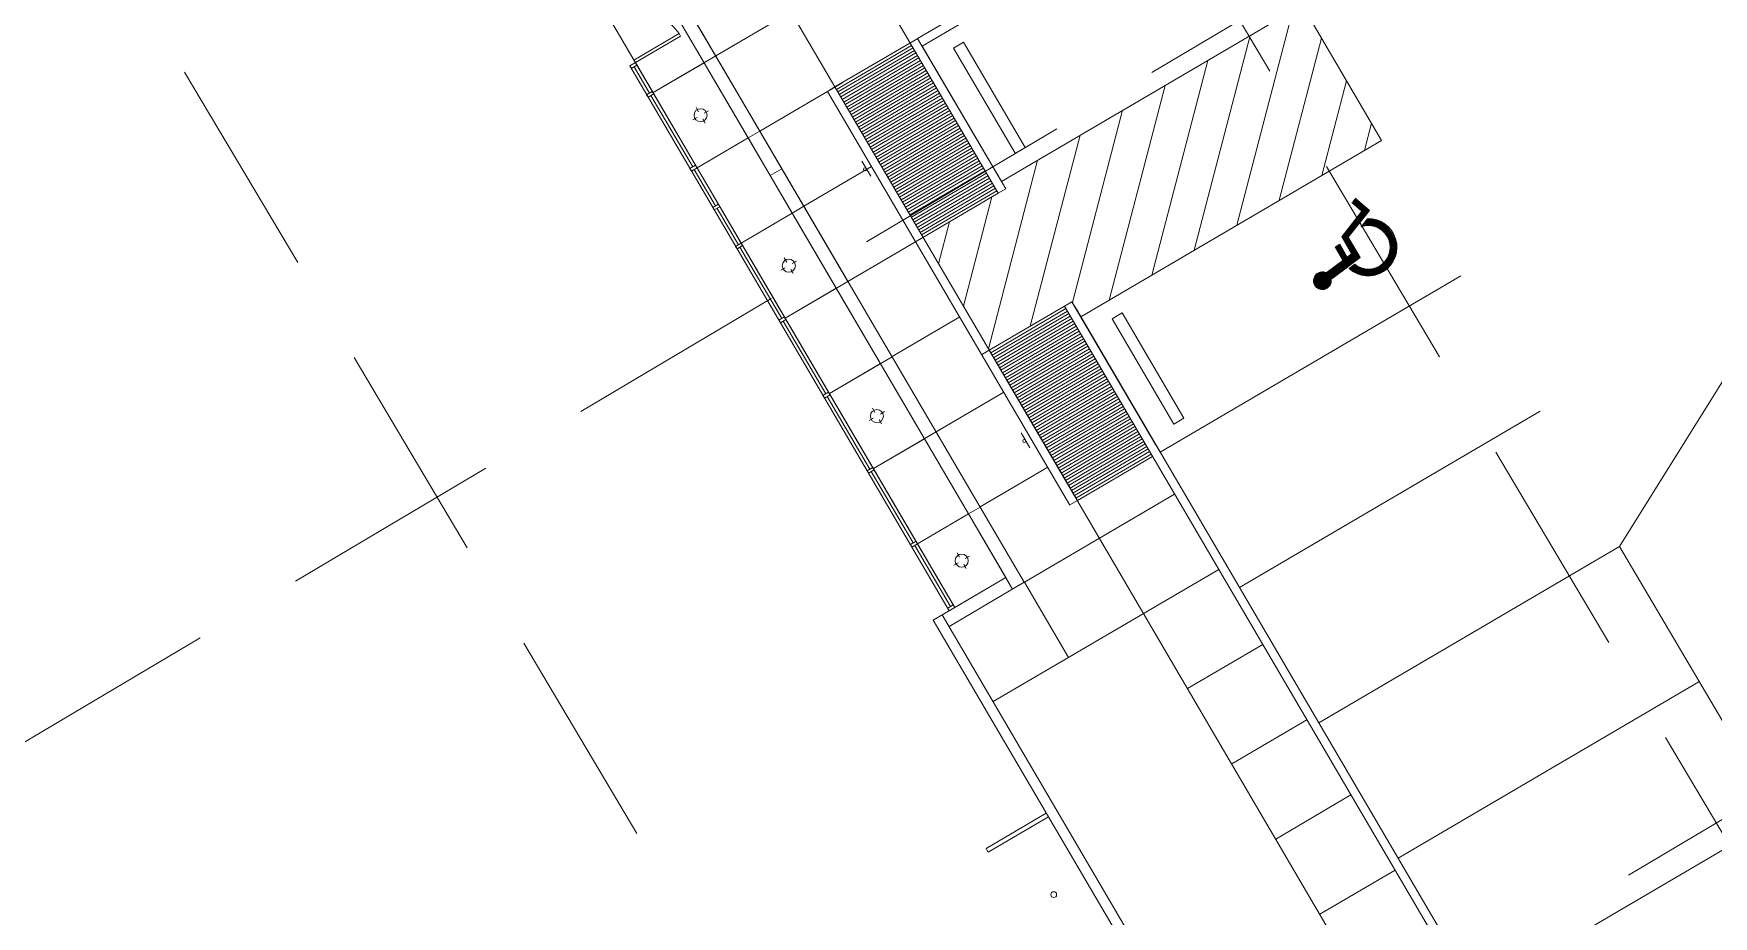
# Model space of a CAD drawing. Header units: inches. Extents: x 2527773 to 2531821, y 6906669 to 6910268.
# Drawn here: x 2530117.7 to 2530214.1, y 6909333.8 to 6909384.4 of the extents above; entities that cross this region are included whole.
import ezdxf

# ---------------------------------------------------------------- set-up
doc = ezdxf.new("R2010")
doc.units = ezdxf.units.IN
doc.header["$MEASUREMENT"] = 0
doc.linetypes.add('906-BP-01$0$HIDDEN', pattern=[0.1143, 0.0762, -0.0381])
doc.linetypes.add('HIDDEN', pattern=[0.009525, 0.00635, -0.003175])
for name, color, linetype, lineweight in [('906-BP-01$0$A-CLNG', 251, 'Continuous', 0), ('CE-GRADE-25128 - CE-GRAD-CONT-MINR-LABL-STD1', 40, 'Continuous', 30), ('CE-SITE-25128 - 906-BP-01$0$A-CLNG-HEAD', 251, 'Continuous', 0), ('CE-SITE-25128 - 906-BP-01$0$A-CLNG-PATT', 251, 'Continuous', 0), ('CE-SITE-25128 - 906-BP-01$0$A-DOOR', 251, 'Continuous', 0), ('CE-SITE-25128 - 906-BP-01$0$A-FLOR', 251, 'Continuous', 0), ('CE-SITE-25128 - 906-BP-01$0$A-GLAZ', 251, 'Continuous', 0), ('CE-SITE-25128 - 906-BP-01$0$A-WALL-SHELL', 251, 'Continuous', 0), ('CE-SITE-25128 - 906-BP-01$0$E-LITE', 251, 'Continuous', 0), ('CE-SITE-25128 - 906-BP-01$0$P-FIXT', 251, 'Continuous', 0), ('CE-SITE-25128 - A-CURB', 251, 'Continuous', 0), ('CE-SITE-25128 - a-paving', 251, 'Continuous', 0), ('CE-SITE-25128 - a-sidewalks', 251, 'Continuous', 0), ('CE-SITE-25128 - a-stripes', 251, 'Continuous', 0)]:
    doc.layers.add(name, color=color, linetype=linetype, lineweight=lineweight)
doc.layers.add('GRID', color=254, linetype='HIDDEN')

# ---------------------------------------------------------------- blocks, each defined once
blk = doc.blocks.new('906-BP-01$0$ltcan_1')
at = {"layer": 'CE-SITE-25128 - 906-BP-01$0$E-LITE', "ltscale": 0.273403}
for p, q in [((-0.107, 0.057), (-0.173, 0.019)), ((-0.084, 0.144), (-0.123, 0.21)), ((0.018, -0.031), (-0.02, 0.035)), ((0.068, 0.16), (0.002, 0.121))]:
    blk.add_line(p, q, dxfattribs=at)
blk.add_circle((-0.052, 0.089), 0.102, dxfattribs=at)

msp = doc.modelspace()

# ---------------------------------------------------------------- hatches: boundary and pattern name
at = {"layer": 'CE-SITE-25128 - a-stripes', "lineweight": 0, "ltscale": 0.273403}
h = msp.add_hatch(dxfattribs=at)
h.set_pattern_fill('ANSI31', color=256, style=0)
h.set_pattern_definition([(75.381, (1125.4556, 1165.7797), (-1.9352510558, 0.5047804978), [])])
h.paths.add_polyline_path([(2530168.728, 6909372.719), (2530172.522, 6909366.246), (2530177.267, 6909369.028), (2530177.773, 6909368.165), (2530195.027, 6909378.28), (2530190.475, 6909386.044), (2530173.221, 6909375.929), (2530173.472, 6909375.501)], flags=16)

# ---------------------------------------------------------------- linework, layer by layer
at = {"layer": '906-BP-01$0$A-CLNG', "lineweight": 0, "ltscale": 0.273403, "flags": 128}
msp.add_lwpolyline([(2530173.476, 6909353.209), (2530121.152, 6909442.461), (2530118.223, 6909440.743), (2530170.547, 6909351.492)], close=True, dxfattribs=at)
at = {"layer": 'CE-GRADE-25128 - CE-GRAD-CONT-MINR-LABL-STD1', "color": 35, "linetype": 'Continuous', "lineweight": 0, "flags": 128}
msp.add_lwpolyline([(2530243.691, 6909295.701), (2530208.681, 6909354.987), (2530234.921, 6909397.033)], dxfattribs=at)
at = {"layer": 'CE-SITE-25128 - 906-BP-01$0$A-CLNG-HEAD', "lineweight": 0, "ltscale": 0.273403, "flags": 128}
for points in [[(2530148.579, 6909395.678), (2530158.694, 6909378.424), (2530159.359, 6909378.814), (2530149.244, 6909396.068)], [(2530161.223, 6909374.111), (2530171.337, 6909356.857), (2530172.002, 6909357.247), (2530161.887, 6909374.501)]]:
    msp.add_lwpolyline(points, close=True, dxfattribs=at)
at = {"layer": 'CE-SITE-25128 - 906-BP-01$0$A-CLNG-PATT', "lineweight": 0, "ltscale": 0.273403}
for p, q in [((2530156.165, 6909382.738), (2530153.235, 6909381.02)), ((2530158.693, 6909378.424), (2530155.764, 6909376.707)), ((2530161.222, 6909374.111), (2530158.293, 6909372.393)), ((2530163.751, 6909369.797), (2530160.821, 6909368.08)), ((2530166.28, 6909365.484), (2530163.35, 6909363.767)), ((2530168.808, 6909361.171), (2530165.879, 6909359.453)), ((2530171.337, 6909356.857), (2530168.408, 6909355.14))]:
    msp.add_line(p, q, dxfattribs=at)
at = {"layer": 'CE-SITE-25128 - 906-BP-01$0$A-DOOR', "lineweight": 0, "ltscale": 0.273403, "flags": 128}
msp.add_lwpolyline([(2530152.224, 6909382.746), (2530154.812, 6909384.263), (2530154.728, 6909384.407), (2530152.14, 6909382.89)], close=True, dxfattribs=at)
at = {"layer": 'CE-SITE-25128 - 906-BP-01$0$A-DOOR', "lineweight": 0, "ltscale": 0.273403}
msp.add_arc((2530152.225, 6909382.736), 3.009, 33.72303, 120.31213, dxfattribs=at)
at = {"layer": 'CE-SITE-25128 - 906-BP-01$0$A-FLOR', "linetype": '906-BP-01$0$HIDDEN', "lineweight": 0, "ltscale": 0.273403}
msp.add_line((2530149.189, 6909387.922), (2530152.224, 6909382.746), dxfattribs=at)
at = {"layer": 'CE-SITE-25128 - 906-BP-01$0$A-GLAZ', "lineweight": 0, "ltscale": 0.273403}
for p, q in [((2530158.054, 6909372.06), (2530151.9, 6909382.556)), ((2530152.146, 6909382.507), (2530153.031, 6909380.997)), ((2530158.377, 6909372.25), (2530152.224, 6909382.746)), ((2530153.116, 6909380.854), (2530155.518, 6909376.756)), ((2530155.602, 6909376.612), (2530156.825, 6909374.527)), ((2530156.909, 6909374.384), (2530158.131, 6909372.299)), ((2530170.223, 6909351.302), (2530158.054, 6909372.06)), ((2530158.215, 6909372.155), (2530160.618, 6909368.057)), ((2530170.462, 6909351.635), (2530158.377, 6909372.25)), ((2530160.702, 6909367.913), (2530163.146, 6909363.744)), ((2530163.231, 6909363.6), (2530165.675, 6909359.43)), ((2530165.759, 6909359.287), (2530168.162, 6909355.189)), ((2530168.246, 6909355.045), (2530170.301, 6909351.54))]:
    msp.add_line(p, q, dxfattribs=at)
at = {"layer": 'CE-SITE-25128 - 906-BP-01$0$A-GLAZ', "lineweight": 0, "ltscale": 0.273403, "flags": 128}
for points in [[(2530152.224, 6909382.746), (2530151.9, 6909382.556), (2530151.985, 6909382.412), (2530152.308, 6909382.602)], [(2530153.193, 6909381.092), (2530152.87, 6909380.903), (2530152.954, 6909380.759), (2530153.277, 6909380.949)], [(2530155.68, 6909376.851), (2530155.356, 6909376.661), (2530155.441, 6909376.517), (2530155.764, 6909376.707)], [(2530156.986, 6909374.622), (2530156.663, 6909374.433), (2530156.747, 6909374.289), (2530157.071, 6909374.478)], [(2530158.293, 6909372.394), (2530157.969, 6909372.204), (2530158.054, 6909372.06), (2530158.377, 6909372.25)], [(2530160.779, 6909368.152), (2530160.456, 6909367.962), (2530160.54, 6909367.819), (2530160.864, 6909368.008)], [(2530163.308, 6909363.839), (2530162.985, 6909363.649), (2530163.069, 6909363.505), (2530163.392, 6909363.695)], [(2530165.837, 6909359.525), (2530165.513, 6909359.336), (2530165.598, 6909359.192), (2530165.921, 6909359.381)], [(2530168.323, 6909355.284), (2530168, 6909355.094), (2530168.084, 6909354.95), (2530168.408, 6909355.14)], [(2530170.462, 6909351.635), (2530170.139, 6909351.446), (2530170.223, 6909351.302), (2530170.547, 6909351.492)]]:
    msp.add_lwpolyline(points, close=True, dxfattribs=at)
at = {"layer": 'CE-SITE-25128 - 906-BP-01$0$A-WALL-SHELL', "lineweight": 0, "ltscale": 0.273403}
for p, q in [((2530158.694, 6909378.424), (2530159.359, 6909378.814)), ((2530161.222, 6909374.111), (2530158.694, 6909378.424)), ((2530161.887, 6909374.501), (2530159.359, 6909378.814)), ((2530159.958, 6909376.268), (2530160.623, 6909376.658)), ((2530161.222, 6909374.111), (2530161.887, 6909374.501)), ((2530172.002, 6909357.247), (2530171.337, 6909356.857)), ((2530173.866, 6909352.544), (2530171.337, 6909356.857)), ((2530172.002, 6909357.247), (2530174.531, 6909352.934)), ((2530169.307, 6909350.765), (2530173.476, 6909353.209)), ((2530170.218, 6909350.405), (2530174.531, 6909352.934)), ((2530199.72, 6909300.082), (2530169.828, 6909351.07)), ((2530199.198, 6909299.776), (2530169.307, 6909350.765))]:
    msp.add_line(p, q, dxfattribs=at)
at = {"layer": 'CE-SITE-25128 - 906-BP-01$0$P-FIXT', "lineweight": 0, "ltscale": 0.273403, "flags": 128}
msp.add_lwpolyline([(2530175.922, 6909339.48), (2530172.471, 6909337.457), (2530172.345, 6909337.673), (2530175.796, 6909339.696)], dxfattribs=at)
at = {"layer": 'CE-SITE-25128 - 906-BP-01$0$P-FIXT', "lineweight": 0, "ltscale": 0.273403}
msp.add_circle((2530176.22, 6909335.018), 0.167, dxfattribs=at)
at = {"layer": 'CE-SITE-25128 - A-CURB', "lineweight": 0, "ltscale": 0.273403}
for p, q in [((2530165.216, 6909377.093), (2530165.722, 6909376.23)), ((2530165.216, 6909377.093), (2530165.722, 6909376.23)), ((2530174.35, 6909361.513), (2530174.856, 6909360.65)), ((2530174.35, 6909361.513), (2530174.856, 6909360.65))]:
    msp.add_line(p, q, dxfattribs=at)
for centre in [(2530165.397, 6909376.62), (2530165.397, 6909376.62), (2530174.531, 6909361.039), (2530174.531, 6909361.039)]:
    msp.add_circle(centre, 0.0833, dxfattribs=at)
at = {"layer": 'CE-SITE-25128 - a-paving', "lineweight": 0, "ltscale": 0.273403}
for p, q in [((2530182.22, 6909392.217), (2530168.417, 6909384.125)), ((2530182.473, 6909391.785), (2530168.67, 6909383.693)), ((2530168.419, 6909384.13), (2530163.67, 6909381.346)), ((2530173.22, 6909375.932), (2530168.415, 6909384.128)), ((2530173.472, 6909375.501), (2530168.67, 6909383.693)), ((2530163.241, 6909381.09), (2530163.67, 6909381.346)), ((2530177.149, 6909357.367), (2530163.241, 6909381.09)), ((2530173.041, 6909375.248), (2530168.297, 6909372.466)), ((2530173.041, 6909375.248), (2530173.473, 6909375.501)), ((2530173.22, 6909375.932), (2530173.473, 6909375.501)), ((2530168.728, 6909372.719), (2530177.58, 6909357.619)), ((2530176.836, 6909368.775), (2530172.091, 6909365.993)), ((2530176.836, 6909368.775), (2530177.267, 6909369.028)), ((2530177.267, 6909369.028), (2530182.07, 6909360.835)), ((2530177.52, 6909368.597), (2530177.267, 6909369.028)), ((2530177.52, 6909368.597), (2530218.738, 6909298.288)), ((2530181.894, 6909360.148), (2530177.58, 6909357.62)), ((2530177.147, 6909357.37), (2530177.58, 6909357.62))]:
    msp.add_line(p, q, dxfattribs=at)
at = {"layer": 'CE-SITE-25128 - a-sidewalks', "lineweight": 0, "ltscale": 0.273403}
for p, q in [((2530173.041, 6909375.248), (2530152.815, 6909409.749)), ((2530168.728, 6909372.719), (2530148.502, 6909407.221)), ((2530164.414, 6909370.19), (2530144.188, 6909404.692)), ((2530156.83, 6909383.128), (2530182.711, 6909398.3)), ((2530159.359, 6909378.814), (2530149.244, 6909396.068)), ((2530149.244, 6909396.068), (2530159.359, 6909378.814)), ((2530153.235, 6909381.02), (2530156.83, 6909383.128)), ((2530168.068, 6909383.731), (2530163.755, 6909381.202)), ((2530168.152, 6909383.587), (2530163.839, 6909381.058)), ((2530168.237, 6909383.443), (2530163.923, 6909380.915)), ((2530168.321, 6909383.3), (2530164.008, 6909380.771)), ((2530168.405, 6909383.156), (2530164.092, 6909380.627)), ((2530168.49, 6909383.012), (2530164.176, 6909380.483)), ((2530168.574, 6909382.868), (2530164.26, 6909380.339)), ((2530168.658, 6909382.724), (2530164.345, 6909380.196)), ((2530168.743, 6909382.581), (2530164.429, 6909380.052)), ((2530168.827, 6909382.437), (2530164.513, 6909379.908)), ((2530168.911, 6909382.293), (2530164.598, 6909379.764)), ((2530168.995, 6909382.149), (2530164.682, 6909379.621)), ((2530169.08, 6909382.006), (2530164.766, 6909379.477)), ((2530159.358, 6909378.814), (2530164.121, 6909381.606)), ((2530169.164, 6909381.862), (2530164.851, 6909379.333)), ((2530169.248, 6909381.718), (2530164.935, 6909379.189)), ((2530169.333, 6909381.574), (2530165.019, 6909379.045)), ((2530169.417, 6909381.43), (2530165.103, 6909378.902)), ((2530169.501, 6909381.287), (2530165.188, 6909378.758)), ((2530169.585, 6909381.143), (2530165.272, 6909378.614)), ((2530169.67, 6909380.999), (2530165.356, 6909378.47)), ((2530169.754, 6909380.855), (2530165.441, 6909378.327)), ((2530169.838, 6909380.712), (2530165.525, 6909378.183)), ((2530169.923, 6909380.568), (2530165.609, 6909378.039)), ((2530170.007, 6909380.424), (2530165.693, 6909377.895)), ((2530170.091, 6909380.28), (2530165.778, 6909377.751)), ((2530170.175, 6909380.136), (2530165.862, 6909377.608)), ((2530170.26, 6909379.993), (2530165.946, 6909377.464)), ((2530170.344, 6909379.849), (2530166.031, 6909377.32)), ((2530170.428, 6909379.705), (2530166.115, 6909377.176)), ((2530170.513, 6909379.561), (2530166.199, 6909377.033)), ((2530170.597, 6909379.418), (2530166.283, 6909376.889)), ((2530170.681, 6909379.274), (2530166.368, 6909376.745)), ((2530170.766, 6909379.13), (2530166.452, 6909376.601)), ((2530155.764, 6909376.707), (2530158.693, 6909378.424)), ((2530170.85, 6909378.986), (2530166.536, 6909376.457)), ((2530170.934, 6909378.842), (2530166.621, 6909376.314)), ((2530171.018, 6909378.699), (2530166.705, 6909376.17)), ((2530171.103, 6909378.555), (2530166.789, 6909376.026)), ((2530171.187, 6909378.411), (2530166.873, 6909375.882)), ((2530171.271, 6909378.267), (2530166.958, 6909375.739)), ((2530171.356, 6909378.124), (2530167.042, 6909375.595)), ((2530171.44, 6909377.98), (2530167.126, 6909375.451)), ((2530171.524, 6909377.836), (2530167.211, 6909375.307)), ((2530171.608, 6909377.692), (2530167.295, 6909375.163)), ((2530171.693, 6909377.548), (2530167.379, 6909375.02)), ((2530171.777, 6909377.405), (2530167.464, 6909374.876)), ((2530171.861, 6909377.261), (2530167.548, 6909374.732)), ((2530171.946, 6909377.117), (2530167.632, 6909374.588)), ((2530161.887, 6909374.501), (2530165.77, 6909376.777)), ((2530172.03, 6909376.973), (2530167.716, 6909374.444)), ((2530172.114, 6909376.829), (2530167.801, 6909374.301)), ((2530172.198, 6909376.686), (2530167.885, 6909374.157)), ((2530172.283, 6909376.542), (2530167.969, 6909374.013)), ((2530172.367, 6909376.398), (2530168.054, 6909373.869)), ((2530172.451, 6909376.254), (2530168.138, 6909373.726)), ((2530172.536, 6909376.111), (2530168.222, 6909373.582)), ((2530172.62, 6909375.967), (2530168.306, 6909373.438)), ((2530172.704, 6909375.823), (2530168.391, 6909373.294)), ((2530172.789, 6909375.679), (2530168.475, 6909373.15)), ((2530172.873, 6909375.535), (2530168.559, 6909373.007)), ((2530172.957, 6909375.392), (2530168.644, 6909372.863)), ((2530172.002, 6909357.247), (2530161.887, 6909374.501)), ((2530161.887, 6909374.501), (2530172.002, 6909357.247)), ((2530158.293, 6909372.393), (2530161.222, 6909374.111)), ((2530164.416, 6909370.187), (2530168.297, 6909372.466)), ((2530160.822, 6909368.08), (2530164.416, 6909370.187)), ((2530176.92, 6909368.631), (2530172.607, 6909366.103)), ((2530177.005, 6909368.488), (2530172.691, 6909365.959)), ((2530176.836, 6909368.775), (2530396.073, 6908994.8)), ((2530166.948, 6909365.876), (2530170.828, 6909368.155)), ((2530177.089, 6909368.344), (2530172.775, 6909365.815)), ((2530177.173, 6909368.2), (2530172.86, 6909365.671)), ((2530177.258, 6909368.056), (2530172.944, 6909365.527)), ((2530177.342, 6909367.912), (2530173.028, 6909365.384)), ((2530177.426, 6909367.769), (2530173.113, 6909365.24)), ((2530177.51, 6909367.625), (2530173.197, 6909365.096)), ((2530177.595, 6909367.481), (2530173.281, 6909364.952)), ((2530177.679, 6909367.337), (2530173.365, 6909364.809)), ((2530177.763, 6909367.194), (2530173.45, 6909364.665)), ((2530177.848, 6909367.05), (2530173.534, 6909364.521)), ((2530177.932, 6909366.906), (2530173.618, 6909364.377)), ((2530178.016, 6909366.762), (2530173.703, 6909364.233)), ((2530178.1, 6909366.618), (2530173.787, 6909364.09)), ((2530163.35, 6909363.767), (2530166.945, 6909365.874)), ((2530172.523, 6909366.247), (2530391.76, 6908992.271)), ((2530178.185, 6909366.475), (2530173.871, 6909363.946)), ((2530178.269, 6909366.331), (2530173.956, 6909363.802)), ((2530178.353, 6909366.187), (2530174.04, 6909363.658)), ((2530178.438, 6909366.043), (2530174.124, 6909363.515)), ((2530178.522, 6909365.899), (2530174.208, 6909363.371)), ((2530178.606, 6909365.756), (2530174.293, 6909363.227)), ((2530178.69, 6909365.612), (2530174.377, 6909363.083)), ((2530178.775, 6909365.468), (2530174.461, 6909362.939)), ((2530178.859, 6909365.324), (2530174.546, 6909362.796)), ((2530178.943, 6909365.181), (2530174.63, 6909362.652)), ((2530179.028, 6909365.037), (2530174.714, 6909362.508)), ((2530179.112, 6909364.893), (2530174.798, 6909362.364)), ((2530179.196, 6909364.749), (2530174.883, 6909362.22)), ((2530179.281, 6909364.605), (2530174.967, 6909362.077)), ((2530169.48, 6909361.564), (2530173.36, 6909363.843)), ((2530179.365, 6909364.462), (2530175.051, 6909361.933)), ((2530179.449, 6909364.318), (2530175.136, 6909361.789)), ((2530179.533, 6909364.174), (2530175.22, 6909361.645)), ((2530179.618, 6909364.03), (2530175.304, 6909361.502)), ((2530179.702, 6909363.887), (2530175.388, 6909361.358)), ((2530179.786, 6909363.743), (2530175.473, 6909361.214)), ((2530179.871, 6909363.599), (2530175.557, 6909361.07)), ((2530179.955, 6909363.455), (2530175.641, 6909360.926)), ((2530180.039, 6909363.311), (2530175.726, 6909360.783)), ((2530180.123, 6909363.168), (2530175.81, 6909360.639)), ((2530180.208, 6909363.024), (2530175.894, 6909360.495)), ((2530180.292, 6909362.88), (2530175.979, 6909360.351)), ((2530180.376, 6909362.736), (2530176.063, 6909360.208)), ((2530180.461, 6909362.593), (2530176.147, 6909360.064)), ((2530180.545, 6909362.449), (2530176.231, 6909359.92)), ((2530180.629, 6909362.305), (2530176.316, 6909359.776)), ((2530180.713, 6909362.161), (2530176.4, 6909359.632)), ((2530180.798, 6909362.017), (2530176.484, 6909359.489)), ((2530180.882, 6909361.874), (2530176.569, 6909359.345)), ((2530180.966, 6909361.73), (2530176.653, 6909359.201)), ((2530165.879, 6909359.453), (2530169.474, 6909361.561)), ((2530181.051, 6909361.586), (2530176.737, 6909359.057)), ((2530181.135, 6909361.442), (2530176.821, 6909358.914)), ((2530181.219, 6909361.299), (2530176.906, 6909358.77)), ((2530181.304, 6909361.155), (2530176.99, 6909358.626)), ((2530181.388, 6909361.011), (2530177.074, 6909358.482)), ((2530181.472, 6909360.867), (2530177.159, 6909358.338)), ((2530181.556, 6909360.723), (2530177.243, 6909358.195)), ((2530181.641, 6909360.58), (2530177.327, 6909358.051)), ((2530181.725, 6909360.436), (2530177.411, 6909357.907)), ((2530181.809, 6909360.292), (2530177.496, 6909357.763)), ((2530172.012, 6909357.253), (2530175.892, 6909359.532)), ((2530174.543, 6909352.941), (2530183.154, 6909357.998)), ((2530168.408, 6909355.14), (2530171.337, 6909356.857)), ((2530172.748, 6909346.089), (2530185.689, 6909353.675)), ((2530174.543, 6909352.941), (2530177.074, 6909348.624)), ((2530183.904, 6909346.833), (2530188.217, 6909349.361)), ((2530186.433, 6909342.519), (2530190.746, 6909345.048)), ((2530188.961, 6909338.206), (2530193.275, 6909340.734)), ((2530191.49, 6909333.892), (2530195.803, 6909336.421))]:
    msp.add_line(p, q, dxfattribs=at)
at = {"layer": 'CE-SITE-25128 - a-stripes', "lineweight": 0, "ltscale": 0.273403}
for p, q in [((2530190.475, 6909386.044), (2530173.221, 6909375.929)), ((2530190.475, 6909386.044), (2530195.027, 6909378.28)), ((2530171.045, 6909383.918), (2530170.47, 6909383.58)), ((2530174.586, 6909377.879), (2530171.045, 6909383.918)), ((2530170.47, 6909383.58), (2530174.01, 6909377.542)), ((2530195.027, 6909378.28), (2530177.773, 6909368.165)), ((2530174.01, 6909377.542), (2530174.586, 6909377.879)), ((2530192.741, 6909372.748), (2530193.906, 6909374.213)), ((2530193.119, 6909372.721), (2530194.335, 6909374.251)), ((2530193.326, 6909374.726), (2530193.906, 6909374.213)), ((2530193.526, 6909374.55), (2530193.381, 6909374.796)), ((2530193.638, 6909374.45), (2530193.413, 6909374.835)), ((2530193.751, 6909374.35), (2530193.444, 6909374.874)), ((2530193.864, 6909374.251), (2530193.475, 6909374.914)), ((2530194.095, 6909373.949), (2530193.506, 6909374.953)), ((2530193.521, 6909374.971), (2530194.335, 6909374.251)), ((2530194.126, 6909373.988), (2530193.582, 6909374.917)), ((2530194.158, 6909374.028), (2530193.695, 6909374.817)), ((2530194.189, 6909374.067), (2530193.807, 6909374.718)), ((2530194.064, 6909373.91), (2530193.894, 6909374.199)), ((2530194.22, 6909374.106), (2530193.92, 6909374.618)), ((2530194.251, 6909374.146), (2530194.033, 6909374.518)), ((2530194.283, 6909374.185), (2530194.146, 6909374.419)), ((2530194.314, 6909374.224), (2530194.258, 6909374.319)), ((2530193.313, 6909372.966), (2530193.144, 6909373.255)), ((2530193.344, 6909373.005), (2530193.175, 6909373.294)), ((2530193.376, 6909373.044), (2530193.206, 6909373.333)), ((2530193.407, 6909373.084), (2530193.238, 6909373.373)), ((2530193.438, 6909373.123), (2530193.269, 6909373.412)), ((2530193.47, 6909373.162), (2530193.3, 6909373.451)), ((2530193.501, 6909373.202), (2530193.331, 6909373.491)), ((2530193.532, 6909373.241), (2530193.363, 6909373.53)), ((2530193.563, 6909373.28), (2530193.394, 6909373.569)), ((2530193.595, 6909373.32), (2530193.425, 6909373.609)), ((2530193.626, 6909373.359), (2530193.456, 6909373.648)), ((2530193.657, 6909373.398), (2530193.488, 6909373.687)), ((2530193.688, 6909373.438), (2530193.519, 6909373.727)), ((2530193.72, 6909373.477), (2530193.55, 6909373.766)), ((2530193.751, 6909373.516), (2530193.582, 6909373.805)), ((2530193.782, 6909373.556), (2530193.613, 6909373.845)), ((2530193.814, 6909373.595), (2530193.644, 6909373.884)), ((2530193.845, 6909373.634), (2530193.675, 6909373.923)), ((2530193.876, 6909373.674), (2530193.707, 6909373.963)), ((2530193.907, 6909373.713), (2530193.738, 6909374.002)), ((2530193.939, 6909373.752), (2530193.769, 6909374.041)), ((2530193.97, 6909373.792), (2530193.8, 6909374.081)), ((2530194.001, 6909373.831), (2530193.832, 6909374.12)), ((2530193.85, 6909373.327), (2530194.218, 6909373.789)), ((2530193.86, 6909373.331), (2530193.857, 6909373.336)), ((2530194.032, 6909373.87), (2530193.863, 6909374.159)), ((2530193.905, 6909373.345), (2530193.888, 6909373.375)), ((2530193.952, 6909373.359), (2530193.919, 6909373.414)), ((2530194, 6909373.37), (2530193.951, 6909373.454)), ((2530194.048, 6909373.38), (2530193.982, 6909373.493)), ((2530194.098, 6909373.388), (2530194.013, 6909373.532)), ((2530194.149, 6909373.394), (2530194.044, 6909373.572)), ((2530194.201, 6909373.398), (2530194.076, 6909373.611)), ((2530194.254, 6909373.399), (2530194.107, 6909373.65)), ((2530194.309, 6909373.399), (2530194.138, 6909373.69)), ((2530194.365, 6909373.396), (2530194.17, 6909373.729)), ((2530194.423, 6909373.39), (2530194.201, 6909373.768)), ((2530194.482, 6909373.381), (2530194.243, 6909373.79)), ((2530194.544, 6909373.369), (2530194.297, 6909373.79)), ((2530194.607, 6909373.353), (2530194.352, 6909373.788)), ((2530194.674, 6909373.332), (2530194.409, 6909373.784)), ((2530194.744, 6909373.306), (2530194.467, 6909373.778)), ((2530194.817, 6909373.273), (2530194.526, 6909373.77)), ((2530194.896, 6909373.231), (2530194.587, 6909373.759)), ((2530194.983, 6909373.176), (2530194.649, 6909373.746)), ((2530195.082, 6909373.099), (2530194.713, 6909373.729)), ((2530195.213, 6909372.97), (2530194.779, 6909373.709)), ((2530195.891, 6909371.904), (2530194.848, 6909373.685)), ((2530195.901, 6909371.981), (2530194.919, 6909373.656)), ((2530195.907, 6909372.062), (2530194.993, 6909373.622)), ((2530195.91, 6909372.151), (2530195.072, 6909373.58)), ((2530195.907, 6909372.249), (2530195.156, 6909373.53)), ((2530195.896, 6909372.359), (2530195.247, 6909373.467)), ((2530195.874, 6909372.49), (2530195.35, 6909373.384)), ((2530195.828, 6909372.662), (2530195.477, 6909373.26)), ((2530192.36, 6909372.162), (2530192.629, 6909372.32)), ((2530193.206, 6909371.11), (2530192.53, 6909372.262)), ((2530193.243, 6909371.138), (2530192.571, 6909372.286)), ((2530193.281, 6909371.166), (2530192.611, 6909372.31)), ((2530193.06, 6909371.586), (2530192.629, 6909372.32)), ((2530193.312, 6909371.774), (2530192.741, 6909372.748)), ((2530193.584, 6909371.392), (2530192.768, 6909372.782)), ((2530193.621, 6909371.42), (2530192.8, 6909372.822)), ((2530193.659, 6909371.448), (2530192.831, 6909372.861)), ((2530193.697, 6909371.476), (2530192.862, 6909372.9)), ((2530193.735, 6909371.505), (2530192.894, 6909372.94)), ((2530193.773, 6909371.533), (2530192.925, 6909372.979)), ((2530193.126, 6909372.729), (2530192.956, 6909373.018)), ((2530193.157, 6909372.769), (2530192.987, 6909373.058)), ((2530193.188, 6909372.808), (2530193.019, 6909373.097)), ((2530193.219, 6909372.847), (2530193.05, 6909373.137)), ((2530193.251, 6909372.887), (2530193.081, 6909373.176)), ((2530193.282, 6909372.926), (2530193.112, 6909373.215)), ((2530193.803, 6909371.555), (2530193.119, 6909372.721)), ((2530195.879, 6909371.833), (2530195.445, 6909372.572)), ((2530195.864, 6909371.765), (2530195.495, 6909372.396)), ((2530195.847, 6909371.701), (2530195.513, 6909372.271)), ((2530191.857, 6909370.689), (2530192.808, 6909371.398)), ((2530192.136, 6909370.312), (2530193.803, 6909371.555)), ((2530192.808, 6909371.398), (2530192.36, 6909372.162)), ((2530193.054, 6909370.997), (2530192.368, 6909372.167)), ((2530193.092, 6909371.025), (2530192.409, 6909372.191)), ((2530193.13, 6909371.054), (2530192.449, 6909372.215)), ((2530193.168, 6909371.082), (2530192.49, 6909372.238)), ((2530192.941, 6909370.913), (2530192.702, 6909371.319)), ((2530192.979, 6909370.941), (2530192.74, 6909371.348)), ((2530193.017, 6909370.969), (2530192.778, 6909371.376)), ((2530193.06, 6909371.586), (2530193.312, 6909371.774)), ((2530193.319, 6909371.195), (2530193.08, 6909371.601)), ((2530193.357, 6909371.223), (2530193.118, 6909371.63)), ((2530193.395, 6909371.251), (2530193.156, 6909371.658)), ((2530193.432, 6909371.279), (2530193.194, 6909371.686)), ((2530193.47, 6909371.307), (2530193.232, 6909371.714)), ((2530193.508, 6909371.335), (2530193.27, 6909371.742)), ((2530193.546, 6909371.364), (2530193.307, 6909371.77)), ((2530195.408, 6909370.968), (2530195.203, 6909371.318)), ((2530195.442, 6909371.002), (2530195.235, 6909371.356)), ((2530195.476, 6909371.038), (2530195.266, 6909371.395)), ((2530195.508, 6909371.075), (2530195.296, 6909371.437)), ((2530195.54, 6909371.113), (2530195.325, 6909371.48)), ((2530195.572, 6909371.152), (2530195.352, 6909371.526)), ((2530195.602, 6909371.193), (2530195.379, 6909371.574)), ((2530195.631, 6909371.235), (2530195.403, 6909371.624)), ((2530195.66, 6909371.279), (2530195.427, 6909371.678)), ((2530195.688, 6909371.325), (2530195.448, 6909371.734)), ((2530195.714, 6909371.373), (2530195.467, 6909371.794)), ((2530195.74, 6909371.422), (2530195.484, 6909371.857)), ((2530195.764, 6909371.473), (2530195.499, 6909371.925)), ((2530195.787, 6909371.527), (2530195.51, 6909371.999)), ((2530195.809, 6909371.582), (2530195.517, 6909372.079)), ((2530195.829, 6909371.64), (2530195.519, 6909372.169)), ((2530199.578, 6909370.516), (2530182.325, 6909360.401)), ((2530191.509, 6909369.741), (2530191.144, 6909370.364)), ((2530191.57, 6909369.729), (2530191.163, 6909370.423)), ((2530191.626, 6909369.725), (2530191.187, 6909370.474)), ((2530191.68, 6909369.727), (2530191.215, 6909370.52)), ((2530191.73, 6909369.734), (2530191.246, 6909370.56)), ((2530191.777, 6909369.746), (2530191.279, 6909370.596)), ((2530191.823, 6909369.761), (2530191.315, 6909370.628)), ((2530191.866, 6909369.781), (2530191.353, 6909370.656)), ((2530191.906, 6909369.804), (2530191.393, 6909370.68)), ((2530191.945, 6909369.831), (2530191.435, 6909370.7)), ((2530191.981, 6909369.862), (2530191.48, 6909370.717)), ((2530192.015, 6909369.897), (2530191.527, 6909370.729)), ((2530192.046, 6909369.936), (2530191.576, 6909370.738)), ((2530192.075, 6909369.98), (2530191.629, 6909370.741)), ((2530192.1, 6909370.03), (2530191.685, 6909370.738)), ((2530192.121, 6909370.087), (2530191.745, 6909370.729)), ((2530192.136, 6909370.154), (2530191.81, 6909370.709)), ((2530192.142, 6909370.236), (2530191.871, 6909370.699)), ((2530192.147, 6909370.321), (2530191.908, 6909370.727)), ((2530192.185, 6909370.349), (2530191.946, 6909370.756)), ((2530192.223, 6909370.377), (2530191.984, 6909370.784)), ((2530192.26, 6909370.405), (2530192.022, 6909370.812)), ((2530192.298, 6909370.433), (2530192.06, 6909370.84)), ((2530192.336, 6909370.462), (2530192.097, 6909370.868)), ((2530192.374, 6909370.49), (2530192.135, 6909370.897)), ((2530192.412, 6909370.518), (2530192.173, 6909370.925)), ((2530192.449, 6909370.546), (2530192.211, 6909370.953)), ((2530193.067, 6909371.007), (2530192.246, 6909370.395)), ((2530192.487, 6909370.574), (2530192.249, 6909370.981)), ((2530192.525, 6909370.603), (2530192.286, 6909371.009)), ((2530192.563, 6909370.631), (2530192.324, 6909371.038)), ((2530192.601, 6909370.659), (2530192.362, 6909371.066)), ((2530192.638, 6909370.687), (2530192.4, 6909371.094)), ((2530192.676, 6909370.715), (2530192.438, 6909371.122)), ((2530192.714, 6909370.743), (2530192.476, 6909371.15)), ((2530192.752, 6909370.772), (2530192.513, 6909371.179)), ((2530192.79, 6909370.8), (2530192.551, 6909371.207)), ((2530192.827, 6909370.828), (2530192.589, 6909371.235)), ((2530192.865, 6909370.856), (2530192.627, 6909371.263)), ((2530192.903, 6909370.884), (2530192.665, 6909371.291)), ((2530193.167, 6909370.935), (2530193.488, 6909371.174)), ((2530193.233, 6909370.877), (2530193.19, 6909370.952)), ((2530193.331, 6909370.804), (2530193.227, 6909370.98)), ((2530193.419, 6909370.747), (2530193.265, 6909371.008)), ((2530193.5, 6909370.7), (2530193.303, 6909371.036)), ((2530193.577, 6909370.662), (2530193.341, 6909371.065)), ((2530193.65, 6909370.63), (2530193.379, 6909371.093)), ((2530193.72, 6909370.604), (2530193.416, 6909371.121)), ((2530193.787, 6909370.581), (2530193.454, 6909371.149)), ((2530193.852, 6909370.563), (2530193.5, 6909371.164)), ((2530193.916, 6909370.547), (2530193.593, 6909371.098)), ((2530193.977, 6909370.535), (2530193.676, 6909371.049)), ((2530194.037, 6909370.525), (2530193.752, 6909371.011)), ((2530194.096, 6909370.518), (2530193.824, 6909370.981)), ((2530194.153, 6909370.513), (2530193.893, 6909370.958)), ((2530194.209, 6909370.51), (2530193.958, 6909370.939)), ((2530194.264, 6909370.509), (2530194.021, 6909370.924)), ((2530194.318, 6909370.51), (2530194.081, 6909370.914)), ((2530194.371, 6909370.512), (2530194.14, 6909370.906)), ((2530194.423, 6909370.516), (2530194.197, 6909370.902)), ((2530194.474, 6909370.522), (2530194.253, 6909370.9)), ((2530194.524, 6909370.529), (2530194.307, 6909370.9)), ((2530194.574, 6909370.537), (2530194.359, 6909370.903)), ((2530194.622, 6909370.547), (2530194.411, 6909370.908)), ((2530194.67, 6909370.559), (2530194.461, 6909370.914)), ((2530194.717, 6909370.571), (2530194.511, 6909370.923)), ((2530194.763, 6909370.585), (2530194.559, 6909370.934)), ((2530194.809, 6909370.6), (2530194.606, 6909370.946)), ((2530194.853, 6909370.616), (2530194.652, 6909370.96)), ((2530194.897, 6909370.634), (2530194.697, 6909370.975)), ((2530194.941, 6909370.653), (2530194.742, 6909370.992)), ((2530194.983, 6909370.673), (2530194.785, 6909371.011)), ((2530195.025, 6909370.694), (2530194.827, 6909371.031)), ((2530195.067, 6909370.716), (2530194.869, 6909371.053)), ((2530195.107, 6909370.739), (2530194.91, 6909371.076)), ((2530195.147, 6909370.764), (2530194.95, 6909371.101)), ((2530195.187, 6909370.789), (2530194.988, 6909371.127)), ((2530195.225, 6909370.816), (2530195.027, 6909371.155)), ((2530195.263, 6909370.844), (2530195.064, 6909371.185)), ((2530195.3, 6909370.873), (2530195.1, 6909371.216)), ((2530195.337, 6909370.904), (2530195.135, 6909371.248)), ((2530195.373, 6909370.936), (2530195.169, 6909371.282)), ((2530191.363, 6909369.804), (2530191.127, 6909370.206)), ((2530191.441, 6909369.763), (2530191.13, 6909370.294)), ((2530191.255, 6909369.895), (2530191.154, 6909370.067)), ((2530177.773, 6909368.165), (2530182.325, 6909360.401)), ((2530180.149, 6909368.389), (2530179.573, 6909368.052)), ((2530179.573, 6909368.052), (2530183.114, 6909362.013)), ((2530183.689, 6909362.351), (2530180.149, 6909368.389)), ((2530204.13, 6909362.751), (2530186.876, 6909352.637)), ((2530183.114, 6909362.013), (2530183.689, 6909362.351)), ((2530208.681, 6909354.987), (2530191.428, 6909344.872)), ((2530213.233, 6909347.223), (2530195.979, 6909337.108)), ((2530217.785, 6909339.459), (2530200.531, 6909329.344))]:
    msp.add_line(p, q, dxfattribs=at)
for centre, radius, start, end in [((2530194.269, 6909372.15), 1.641, 227.77478, 91.80103), ((2530194.269, 6909372.15), 1.25, 231.30071, 109.57899), ((2530191.634, 6909370.233), 0.508, 63.96677, 8.99345)]:
    msp.add_arc(centre, radius, start, end, dxfattribs=at)
at = {"layer": 'GRID', "color": 252, "linetype": 'HIDDEN', "lineweight": 0, "ltscale": 2000}
for p, q in [((2528068.893, 6908127.41), (2530923.579, 6909822.649)), ((2528096.235, 6908081.367), (2530950.921, 6909776.606)), ((2529968.145, 6909753.515), (2530925.255, 6908141.795)), ((2529922.102, 6909726.172), (2530879.212, 6908114.452))]:
    msp.add_line(p, q, dxfattribs=at)

# ---------------------------------------------------------------- block references
at = {"layer": 'CE-SITE-25128 - 906-BP-01$0$E-LITE', "lineweight": 0, "ltscale": 0.273403, "xscale": 3.6909375, "yscale": 3.6909375, "zscale": 3.6909375}
for p in [(2530156.158, 6909379.393), (2530161.215, 6909370.766), (2530166.273, 6909362.139), (2530171.135, 6909353.845)]:
    msp.add_blockref('906-BP-01$0$ltcan_1', p, dxfattribs=at)

doc.saveas('drawing.dxf')
